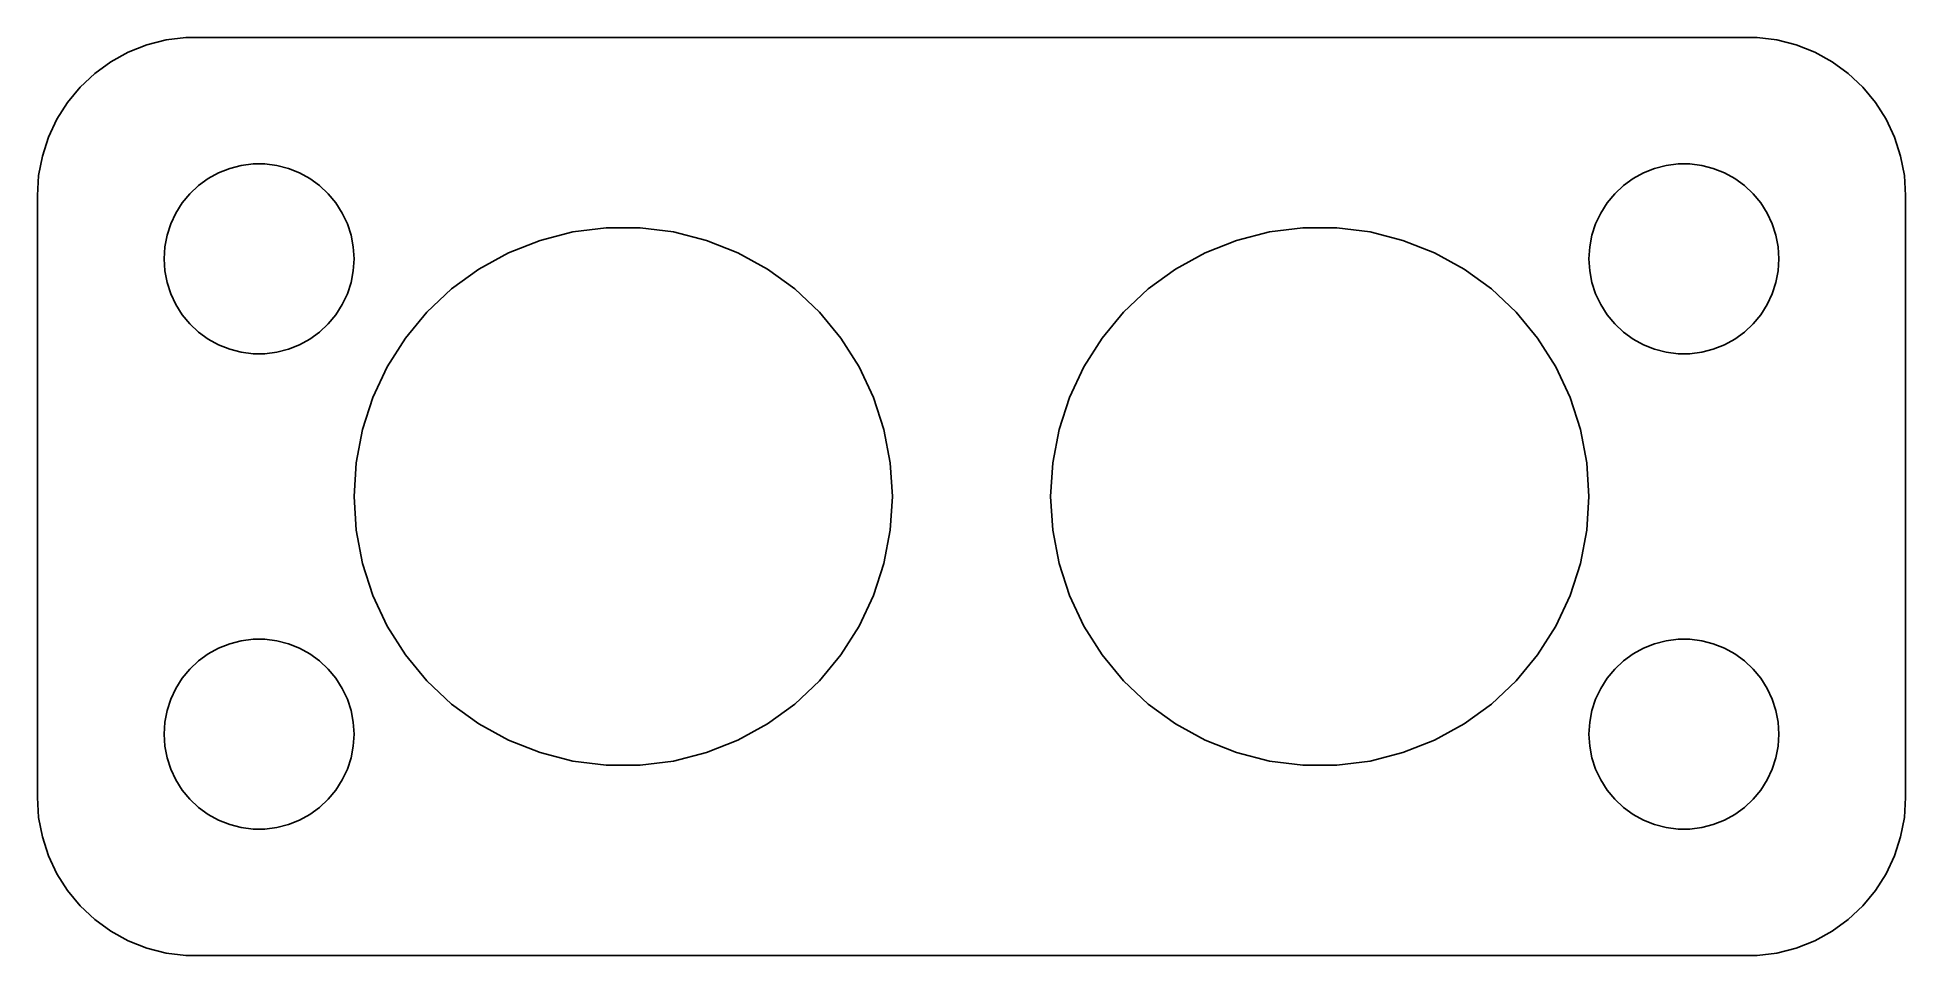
# Model space of a CAD drawing. Header units: metres. Extents: x -29.5 to 29.5, y -14.5 to 14.5.
import ezdxf

# ---------------------------------------------------------------- set-up
doc = ezdxf.new("R2010")
doc.units = ezdxf.units.M

msp = doc.modelspace()

# ---------------------------------------------------------------- linework, layer by layer
for p, q in [((-26.0451, 14.2553), (-26.6289, 14.0241)), ((-25.4369, 14.4114), (-26.0451, 14.2553)), ((-24.8139, 14.4901), (-25.4369, 14.4114)), ((24.8139, 14.4901), (-24.8139, 14.4901)), ((25.4369, 14.4114), (24.8139, 14.4901)), ((26.0451, 14.2553), (25.4369, 14.4114)), ((26.6289, 14.0241), (26.0451, 14.2553)), ((-27.1791, 13.7216), (-27.6871, 13.3526)), ((-26.6289, 14.0241), (-27.1791, 13.7216)), ((27.1791, 13.7216), (26.6289, 14.0241)), ((27.6871, 13.3526), (27.1791, 13.7216)), ((-27.6871, 13.3526), (-28.1448, 12.9227)), ((28.1448, 12.9227), (27.6871, 13.3526)), ((-28.5451, 12.4389), (-28.8815, 11.9088)), ((-28.1448, 12.9227), (-28.5451, 12.4389)), ((28.5451, 12.4389), (28.1448, 12.9227)), ((28.8815, 11.9088), (28.5451, 12.4389)), ((-28.8815, 11.9088), (-29.1489, 11.3406)), ((29.1489, 11.3406), (28.8815, 11.9088)), ((-29.1489, 11.3406), (-29.3429, 10.7434)), ((29.3429, 10.7434), (29.1489, 11.3406)), ((-29.3429, 10.7434), (-29.4606, 10.1267)), ((29.4606, 10.1267), (29.3429, 10.7434)), ((-29.4606, 10.1267), (-29.5, 9.5)), ((-24.4123, 9.81154), (-24.1075, 10.033)), ((-24.1075, 10.033), (-23.7773, 10.2145)), ((-23.7773, 10.2145), (-23.427, 10.3532)), ((-23.427, 10.3532), (-23.0621, 10.4469)), ((-23.0621, 10.4469), (-22.6884, 10.4941)), ((-22.6884, 10.4941), (-22.3116, 10.4941)), ((-22.3116, 10.4941), (-21.9379, 10.4469)), ((-21.9379, 10.4469), (-21.5729, 10.3532)), ((-21.5729, 10.3532), (-21.2227, 10.2145)), ((-21.2227, 10.2145), (-20.8925, 10.033)), ((-20.8925, 10.033), (-20.5877, 9.81154)), ((20.5877, 9.81154), (20.8925, 10.033)), ((20.8925, 10.033), (21.2227, 10.2145)), ((21.2227, 10.2145), (21.5729, 10.3532)), ((21.5729, 10.3532), (21.9379, 10.4469)), ((21.9379, 10.4469), (22.3116, 10.4941)), ((22.3116, 10.4941), (22.6884, 10.4941)), ((22.6884, 10.4941), (23.0621, 10.4469)), ((23.0621, 10.4469), (23.427, 10.3532)), ((23.427, 10.3532), (23.7773, 10.2145)), ((23.7773, 10.2145), (24.1075, 10.033)), ((24.1075, 10.033), (24.4123, 9.81154)), ((29.5, 9.5), (29.4606, 10.1267)), ((-29.5, 9.5), (-29.5, -9.5)), ((-24.927, 9.26335), (-24.6869, 9.55363)), ((-24.6869, 9.55363), (-24.4123, 9.81154)), ((-20.5877, 9.81154), (-20.3131, 9.55363)), ((-20.3131, 9.55363), (-20.0729, 9.26335)), ((20.0729, 9.26335), (20.3131, 9.55363)), ((20.3131, 9.55363), (20.5877, 9.81154)), ((24.4123, 9.81154), (24.6869, 9.55363)), ((24.6869, 9.55363), (24.927, 9.26335)), ((29.5, -9.5), (29.5, 9.5)), ((-25.2893, 8.60437), (-25.1289, 8.94525)), ((-25.1289, 8.94525), (-24.927, 9.26335)), ((-20.0729, 9.26335), (-19.8711, 8.94525)), ((-19.8711, 8.94525), (-19.7107, 8.60437)), ((19.7107, 8.60437), (19.8711, 8.94525)), ((19.8711, 8.94525), (20.0729, 9.26335)), ((24.927, 9.26335), (25.1289, 8.94525)), ((25.1289, 8.94525), (25.2893, 8.60437)), ((-25.4057, 8.24606), (-25.2893, 8.60437)), ((-19.7107, 8.60437), (-19.5942, 8.24606)), ((-13.6266, 8.08397), (-12.5927, 8.34944)), ((-12.5927, 8.34944), (-11.5337, 8.48322)), ((-11.5337, 8.48322), (-10.4663, 8.48322)), ((-10.4663, 8.48322), (-9.40726, 8.34944)), ((-9.40726, 8.34944), (-8.37335, 8.08397)), ((8.37335, 8.08397), (9.40726, 8.34944)), ((9.40726, 8.34944), (10.4663, 8.48322)), ((10.4663, 8.48322), (11.5337, 8.48322)), ((11.5337, 8.48322), (12.5927, 8.34944)), ((12.5927, 8.34944), (13.6266, 8.08397)), ((19.5942, 8.24606), (19.7107, 8.60437)), ((25.2893, 8.60437), (25.4057, 8.24606)), ((-25.5, 7.5), (-25.4763, 7.87599)), ((-25.4763, 7.87599), (-25.4057, 8.24606)), ((-19.5942, 8.24606), (-19.5237, 7.87599)), ((-19.5237, 7.87599), (-19.5, 7.5)), ((-15.5545, 7.17677), (-14.6191, 7.69102)), ((-14.6191, 7.69102), (-13.6266, 8.08397)), ((-8.37335, 8.08397), (-7.38087, 7.69102)), ((-7.38087, 7.69102), (-6.44547, 7.17677)), ((6.44547, 7.17677), (7.38087, 7.69102)), ((7.38087, 7.69102), (8.37335, 8.08397)), ((13.6266, 8.08397), (14.6191, 7.69102)), ((14.6191, 7.69102), (15.5545, 7.17677)), ((19.5, 7.5), (19.5237, 7.87599)), ((19.5237, 7.87599), (19.5942, 8.24606)), ((25.4057, 8.24606), (25.4763, 7.87599)), ((25.4763, 7.87599), (25.5, 7.5)), ((-25.4763, 7.12399), (-25.5, 7.5)), ((-25.4057, 6.75392), (-25.4763, 7.12399)), ((-19.5237, 7.12399), (-19.5942, 6.75392)), ((-19.5, 7.5), (-19.5237, 7.12399)), ((-16.4181, 6.54936), (-15.5545, 7.17677)), ((-6.44547, 7.17677), (-5.58189, 6.54936)), ((5.58189, 6.54936), (6.44547, 7.17677)), ((15.5545, 7.17677), (16.4181, 6.54936)), ((19.5237, 7.12399), (19.5, 7.5)), ((19.5942, 6.75392), (19.5237, 7.12399)), ((25.4763, 7.12399), (25.4057, 6.75392)), ((25.5, 7.5), (25.4763, 7.12399)), ((-25.2893, 6.39561), (-25.4057, 6.75392)), ((-19.5942, 6.75392), (-19.7107, 6.39561)), ((-17.1962, 5.81865), (-16.4181, 6.54936)), ((-5.58189, 6.54936), (-4.80376, 5.81865)), ((4.80376, 5.81865), (5.58189, 6.54936)), ((16.4181, 6.54936), (17.1962, 5.81865)), ((19.7107, 6.39561), (19.5942, 6.75392)), ((25.4057, 6.75392), (25.2893, 6.39561)), ((-25.1289, 6.05473), (-25.2893, 6.39561)), ((-24.927, 5.73663), (-25.1289, 6.05473)), ((-19.8711, 6.05473), (-20.0729, 5.73663)), ((-19.7107, 6.39561), (-19.8711, 6.05473)), ((19.8711, 6.05473), (19.7107, 6.39561)), ((20.0729, 5.73663), (19.8711, 6.05473)), ((25.1289, 6.05473), (24.927, 5.73663)), ((25.2893, 6.39561), (25.1289, 6.05473)), ((-24.6869, 5.44635), (-24.927, 5.73663)), ((-24.4123, 5.18845), (-24.6869, 5.44635)), ((-20.3131, 5.44635), (-20.5877, 5.18845)), ((-20.0729, 5.73663), (-20.3131, 5.44635)), ((-17.8766, 4.99617), (-17.1962, 5.81865)), ((-4.80376, 5.81865), (-4.12335, 4.99617)), ((4.12335, 4.99617), (4.80376, 5.81865)), ((17.1962, 5.81865), (17.8766, 4.99617)), ((20.3131, 5.44635), (20.0729, 5.73663)), ((20.5877, 5.18845), (20.3131, 5.44635)), ((24.6869, 5.44635), (24.4123, 5.18845)), ((24.927, 5.73663), (24.6869, 5.44635)), ((-24.1075, 4.96701), (-24.4123, 5.18845)), ((-23.7773, 4.78551), (-24.1075, 4.96701)), ((-23.427, 4.64682), (-23.7773, 4.78551)), ((-21.2227, 4.78551), (-21.5729, 4.64682)), ((-20.8925, 4.96701), (-21.2227, 4.78551)), ((-20.5877, 5.18845), (-20.8925, 4.96701)), ((-18.4486, 4.09489), (-17.8766, 4.99617)), ((-4.12335, 4.99617), (-3.55139, 4.09489)), ((3.55139, 4.09489), (4.12335, 4.99617)), ((17.8766, 4.99617), (18.4486, 4.09489)), ((20.8925, 4.96701), (20.5877, 5.18845)), ((21.2227, 4.78551), (20.8925, 4.96701)), ((21.5729, 4.64682), (21.2227, 4.78551)), ((23.7773, 4.78551), (23.427, 4.64682)), ((24.1075, 4.96701), (23.7773, 4.78551)), ((24.4123, 5.18845), (24.1075, 4.96701)), ((-23.0621, 4.55313), (-23.427, 4.64682)), ((-22.6884, 4.50591), (-23.0621, 4.55313)), ((-22.3116, 4.50591), (-22.6884, 4.50591)), ((-21.9379, 4.55313), (-22.3116, 4.50591)), ((-21.5729, 4.64682), (-21.9379, 4.55313)), ((21.9379, 4.55313), (21.5729, 4.64682)), ((22.3116, 4.50591), (21.9379, 4.55313)), ((22.6884, 4.50591), (22.3116, 4.50591)), ((23.0621, 4.55313), (22.6884, 4.50591)), ((23.427, 4.64682), (23.0621, 4.55313)), ((-18.9031, 3.12904), (-18.4486, 4.09489)), ((-3.55139, 4.09489), (-3.09689, 3.12904)), ((3.09689, 3.12904), (3.55139, 4.09489)), ((18.4486, 4.09489), (18.9031, 3.12904)), ((-19.233, 2.11386), (-18.9031, 3.12904)), ((-3.09689, 3.12904), (-2.76703, 2.11386)), ((2.76703, 2.11386), (3.09689, 3.12904)), ((18.9031, 3.12904), (19.233, 2.11386)), ((-19.433, 1.06532), (-19.233, 2.11386)), ((-2.76703, 2.11386), (-2.56702, 1.06532)), ((2.56702, 1.06532), (2.76703, 2.11386)), ((19.233, 2.11386), (19.433, 1.06532)), ((-19.5, 0), (-19.433, 1.06532)), ((-2.56702, 1.06532), (-2.5, 0)), ((2.5, 0), (2.56702, 1.06532)), ((19.433, 1.06532), (19.5, 0)), ((-19.433, -1.06532), (-19.5, 0)), ((-2.5, 0), (-2.56702, -1.06532)), ((2.56702, -1.06532), (2.5, 0)), ((19.5, 0), (19.433, -1.06532)), ((-19.233, -2.11386), (-19.433, -1.06532)), ((-2.56702, -1.06532), (-2.76703, -2.11386)), ((2.76703, -2.11386), (2.56702, -1.06532)), ((19.433, -1.06532), (19.233, -2.11386)), ((-18.9031, -3.12904), (-19.233, -2.11386)), ((-2.76703, -2.11386), (-3.09689, -3.12904)), ((3.09689, -3.12904), (2.76703, -2.11386)), ((19.233, -2.11386), (18.9031, -3.12904)), ((-18.4486, -4.09489), (-18.9031, -3.12904)), ((-3.09689, -3.12904), (-3.55139, -4.09489)), ((3.55139, -4.09489), (3.09689, -3.12904)), ((18.9031, -3.12904), (18.4486, -4.09489)), ((-17.8766, -4.99617), (-18.4486, -4.09489)), ((-3.55139, -4.09489), (-4.12335, -4.99617)), ((4.12335, -4.99617), (3.55139, -4.09489)), ((18.4486, -4.09489), (17.8766, -4.99617)), ((-23.7773, -4.78551), (-23.427, -4.64682)), ((-23.427, -4.64682), (-23.0621, -4.55313)), ((-23.0621, -4.55313), (-22.6884, -4.50591)), ((-22.6884, -4.50591), (-22.3116, -4.50591)), ((-22.3116, -4.50591), (-21.9379, -4.55313)), ((-21.9379, -4.55313), (-21.5729, -4.64682)), ((-21.5729, -4.64682), (-21.2227, -4.78551)), ((21.2227, -4.78551), (21.5729, -4.64682)), ((21.5729, -4.64682), (21.9379, -4.55313)), ((21.9379, -4.55313), (22.3116, -4.50591)), ((22.3116, -4.50591), (22.6884, -4.50591)), ((22.6884, -4.50591), (23.0621, -4.55313)), ((23.0621, -4.55313), (23.427, -4.64682)), ((23.427, -4.64682), (23.7773, -4.78551)), ((-24.6869, -5.44635), (-24.4123, -5.18845)), ((-24.4123, -5.18845), (-24.1075, -4.96701)), ((-24.1075, -4.96701), (-23.7773, -4.78551)), ((-21.2227, -4.78551), (-20.8925, -4.96701)), ((-20.8925, -4.96701), (-20.5877, -5.18845)), ((-20.5877, -5.18845), (-20.3131, -5.44635)), ((-17.1962, -5.81865), (-17.8766, -4.99617)), ((-4.12335, -4.99617), (-4.80376, -5.81865)), ((4.80376, -5.81865), (4.12335, -4.99617)), ((17.8766, -4.99617), (17.1962, -5.81865)), ((20.3131, -5.44635), (20.5877, -5.18845)), ((20.5877, -5.18845), (20.8925, -4.96701)), ((20.8925, -4.96701), (21.2227, -4.78551)), ((23.7773, -4.78551), (24.1075, -4.96701)), ((24.1075, -4.96701), (24.4123, -5.18845)), ((24.4123, -5.18845), (24.6869, -5.44635)), ((-25.1289, -6.05473), (-24.927, -5.73663)), ((-24.927, -5.73663), (-24.6869, -5.44635)), ((-20.3131, -5.44635), (-20.0729, -5.73663)), ((-20.0729, -5.73663), (-19.8711, -6.05473)), ((-16.4181, -6.54936), (-17.1962, -5.81865)), ((-4.80376, -5.81865), (-5.58189, -6.54936)), ((5.58189, -6.54936), (4.80376, -5.81865)), ((17.1962, -5.81865), (16.4181, -6.54936)), ((19.8711, -6.05473), (20.0729, -5.73663)), ((20.0729, -5.73663), (20.3131, -5.44635)), ((24.6869, -5.44635), (24.927, -5.73663)), ((24.927, -5.73663), (25.1289, -6.05473)), ((-25.4057, -6.75392), (-25.2893, -6.39561)), ((-25.2893, -6.39561), (-25.1289, -6.05473)), ((-19.8711, -6.05473), (-19.7107, -6.39561)), ((-19.7107, -6.39561), (-19.5942, -6.75392)), ((19.5942, -6.75392), (19.7107, -6.39561)), ((19.7107, -6.39561), (19.8711, -6.05473)), ((25.1289, -6.05473), (25.2893, -6.39561)), ((25.2893, -6.39561), (25.4057, -6.75392)), ((-25.4763, -7.12399), (-25.4057, -6.75392)), ((-19.5942, -6.75392), (-19.5237, -7.12399)), ((-15.5545, -7.17677), (-16.4181, -6.54936)), ((-5.58189, -6.54936), (-6.44547, -7.17677)), ((6.44547, -7.17677), (5.58189, -6.54936)), ((16.4181, -6.54936), (15.5545, -7.17677)), ((19.5237, -7.12399), (19.5942, -6.75392)), ((25.4057, -6.75392), (25.4763, -7.12399)), ((-25.5, -7.5), (-25.4763, -7.12399)), ((-25.4763, -7.87599), (-25.5, -7.5)), ((-19.5237, -7.12399), (-19.5, -7.5)), ((-19.5, -7.5), (-19.5237, -7.87599)), ((-14.6191, -7.69102), (-15.5545, -7.17677)), ((-6.44547, -7.17677), (-7.38087, -7.69102)), ((7.38087, -7.69102), (6.44547, -7.17677)), ((15.5545, -7.17677), (14.6191, -7.69102)), ((19.5, -7.5), (19.5237, -7.12399)), ((19.5237, -7.87599), (19.5, -7.5)), ((25.4763, -7.12399), (25.5, -7.5)), ((25.5, -7.5), (25.4763, -7.87599)), ((-25.4057, -8.24606), (-25.4763, -7.87599)), ((-25.2893, -8.60437), (-25.4057, -8.24606)), ((-19.5942, -8.24606), (-19.7107, -8.60437)), ((-19.5237, -7.87599), (-19.5942, -8.24606)), ((-13.6266, -8.08397), (-14.6191, -7.69102)), ((-12.5927, -8.34944), (-13.6266, -8.08397)), ((-8.37335, -8.08397), (-9.40726, -8.34944)), ((-7.38087, -7.69102), (-8.37335, -8.08397)), ((8.37335, -8.08397), (7.38087, -7.69102)), ((9.40726, -8.34944), (8.37335, -8.08397)), ((13.6266, -8.08397), (12.5927, -8.34944)), ((14.6191, -7.69102), (13.6266, -8.08397)), ((19.5942, -8.24606), (19.5237, -7.87599)), ((19.7107, -8.60437), (19.5942, -8.24606)), ((25.4057, -8.24606), (25.2893, -8.60437)), ((25.4763, -7.87599), (25.4057, -8.24606)), ((-25.1289, -8.94525), (-25.2893, -8.60437)), ((-19.7107, -8.60437), (-19.8711, -8.94525)), ((-11.5337, -8.48322), (-12.5927, -8.34944)), ((-10.4663, -8.48322), (-11.5337, -8.48322)), ((-9.40726, -8.34944), (-10.4663, -8.48322)), ((10.4663, -8.48322), (9.40726, -8.34944)), ((11.5337, -8.48322), (10.4663, -8.48322)), ((12.5927, -8.34944), (11.5337, -8.48322)), ((19.8711, -8.94525), (19.7107, -8.60437)), ((25.2893, -8.60437), (25.1289, -8.94525)), ((-24.927, -9.26335), (-25.1289, -8.94525)), ((-24.6869, -9.55363), (-24.927, -9.26335)), ((-20.0729, -9.26335), (-20.3131, -9.55363)), ((-19.8711, -8.94525), (-20.0729, -9.26335)), ((20.0729, -9.26335), (19.8711, -8.94525)), ((20.3131, -9.55363), (20.0729, -9.26335)), ((24.927, -9.26335), (24.6869, -9.55363)), ((25.1289, -8.94525), (24.927, -9.26335)), ((-29.5, -9.5), (-29.4606, -10.1267)), ((-24.4123, -9.81154), (-24.6869, -9.55363)), ((-24.1075, -10.033), (-24.4123, -9.81154)), ((-20.5877, -9.81154), (-20.8925, -10.033)), ((-20.3131, -9.55363), (-20.5877, -9.81154)), ((20.5877, -9.81154), (20.3131, -9.55363)), ((20.8925, -10.033), (20.5877, -9.81154)), ((24.4123, -9.81154), (24.1075, -10.033)), ((24.6869, -9.55363), (24.4123, -9.81154)), ((29.4606, -10.1267), (29.5, -9.5)), ((-29.4606, -10.1267), (-29.3429, -10.7434)), ((-23.7773, -10.2145), (-24.1075, -10.033)), ((-23.427, -10.3532), (-23.7773, -10.2145)), ((-23.0621, -10.4469), (-23.427, -10.3532)), ((-22.6884, -10.4941), (-23.0621, -10.4469)), ((-22.3116, -10.4941), (-22.6884, -10.4941)), ((-21.9379, -10.4469), (-22.3116, -10.4941)), ((-21.5729, -10.3532), (-21.9379, -10.4469)), ((-21.2227, -10.2145), (-21.5729, -10.3532)), ((-20.8925, -10.033), (-21.2227, -10.2145)), ((21.2227, -10.2145), (20.8925, -10.033)), ((21.5729, -10.3532), (21.2227, -10.2145)), ((21.9379, -10.4469), (21.5729, -10.3532)), ((22.3116, -10.4941), (21.9379, -10.4469)), ((22.6884, -10.4941), (22.3116, -10.4941)), ((23.0621, -10.4469), (22.6884, -10.4941)), ((23.427, -10.3532), (23.0621, -10.4469)), ((23.7773, -10.2145), (23.427, -10.3532)), ((24.1075, -10.033), (23.7773, -10.2145)), ((29.3429, -10.7434), (29.4606, -10.1267)), ((-29.3429, -10.7434), (-29.1489, -11.3406)), ((29.1489, -11.3406), (29.3429, -10.7434)), ((-29.1489, -11.3406), (-28.8815, -11.9088)), ((28.8815, -11.9088), (29.1489, -11.3406)), ((-28.8815, -11.9088), (-28.5451, -12.4389)), ((28.5451, -12.4389), (28.8815, -11.9088)), ((-28.5451, -12.4389), (-28.1448, -12.9227)), ((-28.1448, -12.9227), (-27.6871, -13.3526)), ((27.6871, -13.3526), (28.1448, -12.9227)), ((28.1448, -12.9227), (28.5451, -12.4389)), ((-27.6871, -13.3526), (-27.1791, -13.7216)), ((27.1791, -13.7216), (27.6871, -13.3526)), ((-27.1791, -13.7216), (-26.6289, -14.0241)), ((-26.6289, -14.0241), (-26.0451, -14.2553)), ((26.0451, -14.2553), (26.6289, -14.0241)), ((26.6289, -14.0241), (27.1791, -13.7216)), ((-26.0451, -14.2553), (-25.4369, -14.4114)), ((-25.4369, -14.4114), (-24.8139, -14.4901)), ((-24.8139, -14.4901), (24.8139, -14.4901)), ((24.8139, -14.4901), (25.4369, -14.4114)), ((25.4369, -14.4114), (26.0451, -14.2553))]:
    msp.add_line(p, q)

doc.saveas('drawing.dxf')
